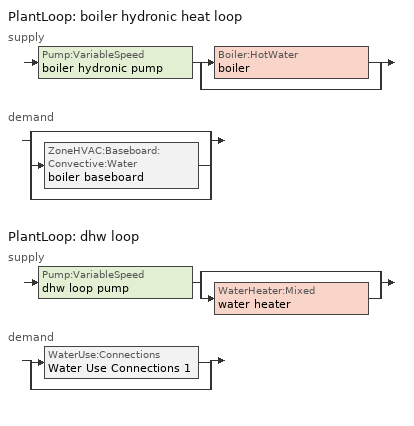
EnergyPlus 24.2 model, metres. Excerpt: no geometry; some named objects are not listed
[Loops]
PlantLoop 'boiler hydronic heat loop'
 supply: Pump:VariableSpeed 'boiler hydronic pump' > split
  | Boiler:HotWater 'boiler'
  | bypass
 demand: split
  | bypass
  | ZoneHVAC:Baseboard:Convective:Water 'boiler baseboard'
  | bypass
PlantLoop 'dhw loop'
 supply: Pump:VariableSpeed 'dhw loop pump' > split
  | bypass
  | WaterHeater:Mixed 'water heater'
 demand: split
  | WaterUse:Connections 'Water Use Connections 1'
  | bypass
[ZoneControl:Thermostat]
conditioned space Thermostat: Zone or ZoneList=conditioned space; Control Type Schedule=conditioned space Thermostat Schedule; Control 1=conditioned space temperature setpoint; Temperature Difference Between Cutout And Setpoint {deltaC}=0
[ThermostatSetpoint:DualSetpoint]
conditioned space temperature setpoint: Heating Setpoint Temperature Schedule=heating setpoint; Cooling Setpoint Temperature Schedule=cooling setpoint
[ZoneHVAC:Baseboard:Convective:Water]
boiler baseboard: Availability Schedule=Always On Discrete; Heating Design Capacity Method=HeatingDesignCapacity; Heating Design Capacity {W}=34504.4; Heating Design Capacity Per Floor Area {W/m2}=0; Fraction of Autosized Heating Design Capacity=0.8; U-Factor Times Area Value {W/K}=2484.32; Maximum Water Flow Rate {m3/s}=0.00148638; Convergence Tolerance=0.001
[Zone equipment]
conditioned space: boiler baseboard
[PlantLoop] Fluid Type=Water; Maximum Loop Temperature {C}=100; Minimum Loop Temperature {C}=0; Minimum Loop Flow Rate {m3/s}=0; Load Distribution Scheme=Optimal; Plant Loop Demand Calculation Scheme=SingleSetpoint; Common Pipe Simulation=None
Name | Plant Equipment Operation Scheme | Maximum Loop Flow Rate {m3/s} | Plant Loop Volume {m3}
boiler hydronic heat loop | boiler hydronic heat loop Operation Schemes | Autosize | Autocalculate
dhw loop | dhw loop Operation Schemes | 0.01 | 0.003
[Sizing:Plant] Loop Type=Heating; Sizing Option=NonCoincident; Zone Timesteps in Averaging Window=1; Coincident Sizing Factor Mode=None
Name | Design Loop Exit Temperature {C} | Loop Design Temperature Difference {deltaC}
boiler hydronic heat loop | 82.2222 | 11.1111
dhw loop | 56 | 5.55556
[Pump:VariableSpeed] Motor Efficiency=0.85; Fraction of Motor Inefficiencies to Fluid Stream=0; Coefficient 1 of the Part Load Performance Curve=0; Coefficient 2 of the Part Load Performance Curve=1; Coefficient 3 of the Part Load Performance Curve=0; Coefficient 4 of the Part Load Performance Curve=0; Design Minimum Flow Rate {m3/s}=0; Pump Control Type=Intermittent; Skin Loss Radiative Fraction=0.5; Design Power Sizing Method=PowerPerFlowPerPressure; Design Electric Power per Unit Flow Rate {W/(m3/s)}=348701.1; Design Shaft Power per Unit Flow Rate per Unit Head {W/((m3/s)-Pa)}=1.28205; Design Minimum Flow Rate Fraction=0
Name | Design Maximum Flow Rate {m3/s} | Design Pump Head {Pa} | Design Power Consumption {W}
boiler hydronic pump | 3.75e-05 | 20000 | 1
dhw loop pump | 0.01 | 1 | 0
[Boiler:HotWater]
boiler: Fuel Type=NaturalGas; Nominal Capacity {W}=34504.4; Nominal Thermal Efficiency=0.77; Efficiency Curve Temperature Evaluation Variable=LeavingBoiler; Normalized Boiler Efficiency Curve=NonCondensingBoilerEff; Design Water Flow Rate {m3/s}=Autosize; Minimum Part Load Ratio=0; Maximum Part Load Ratio=1; Optimum Part Load Ratio=1; Water Outlet Upper Temperature Limit {C}=99.9; Boiler Flow Mode=LeavingSetpointModulated; On Cycle Parasitic Electric Load {W}=0; Sizing Factor=1; Off Cycle Parasitic Fuel Load {W}=292.825
[SetpointManager:Scheduled] Control Variable=Temperature
Name | Schedule
boiler hydronic heat loop setpoint manager | boiler hydronic heat supply setpoint
Setpoint Manager Scheduled 1 | dhw temp
[PlantEquipmentOperationSchemes] Control Scheme Object Type 1=PlantEquipmentOperation:HeatingLoad; Control Scheme Schedule Name 1=Always On Discrete
Name | Control Scheme Name 1
boiler hydronic heat loop Operation Schemes | boiler hydronic heat loop Heating Operation Scheme
dhw loop Operation Schemes | dhw loop Heating Operation Scheme
[PlantEquipmentOperation:HeatingLoad] Load Range Lower Limit 1 {W}=0; Load Range Upper Limit 1 {W}=1000000000
Name | Range Equipment List Name 1
boiler hydronic heat loop Heating Operation Scheme | boiler hydronic heat loop Heating Equipment List
dhw loop Heating Operation Scheme | dhw loop Heating Equipment List
[PlantEquipmentList]
boiler hydronic heat loop Heating Equipment List: Boiler:HotWater, boiler
dhw loop Heating Equipment List: WaterHeater:Mixed, water heater
[WaterHeater:Mixed]
water heater: Tank Volume {m3}=0.233749; Setpoint Temperature Schedule=water heater setpoint; Deadband Temperature Difference {deltaC}=2; Maximum Temperature Limit {C}=99; Heater Control Type=Cycle; Heater Maximum Capacity {W}=10550.6; Heater Minimum Capacity {W}=0; Heater Ignition Minimum Flow Rate {m3/s}=0; Heater Ignition Delay {s}=0; Heater Fuel Type=NaturalGas; Heater Thermal Efficiency=0.76521; Off Cycle Parasitic Fuel Consumption Rate {W}=0; Off Cycle Parasitic Fuel Type=Electricity; Off Cycle Parasitic Heat Fraction to Tank=0; On Cycle Parasitic Fuel Consumption Rate {W}=0; On Cycle Parasitic Fuel Type=Electricity; On Cycle Parasitic Heat Fraction to Tank=0; Ambient Temperature Indicator=Zone; Ambient Temperature Zone=conditioned space; Off Cycle Loss Coefficient to Ambient Temperature {W/K}=5.2356; Off Cycle Loss Fraction to Zone=0.64; On Cycle Loss Coefficient to Ambient Temperature {W/K}=5.2356; On Cycle Loss Fraction to Zone=1; Use Side Effectiveness=1; Source Side Effectiveness=1; Use Side Design Flow Rate {m3/s}=Autosize; Source Side Design Flow Rate {m3/s}=Autosize; Indirect Water Heating Recovery Time {hr}=1.5; Source Side Flow Control Mode=IndirectHeatPrimarySetpoint
[WaterHeater:Sizing]
water heater: Design Mode=PeakDraw; Time Storage Can Meet Peak Draw {hr}=0.538503; Time for Tank Recovery {hr}=0; Nominal Tank Volume for Autosizing Plant Connections {m3}=1
[WaterUse:Connections]
Water Use Connections 1: Drain Water Heat Exchanger Type=None; Drain Water Heat Exchanger Destination=Plant; Water Use Equipment Name 1=dhw fixtures; Water Use Equipment Name 2=dhw distribution waste; Water Use Equipment Name 3=clothes washer; Water Use Equipment Name 4=dishwasher
[WaterUse:Equipment]
Name | Peak Flow Rate {m3/s} | Flow Rate Fraction Schedule | Target Temperature Schedule
dhw fixtures | 4.49216e-06 | dhw fixtures schedule | mixed water temperature schedule
dhw distribution waste | 1.36183e-06 | dhw fixtures schedule | mixed water temperature schedule
clothes washer | 9.69919e-07 | clothes washer schedule
dishwasher | 2.90872e-07 | dishwasher schedule
[EnergyManagementSystem:GlobalVariable]
infil_program_Qfan
infil_program_Qinf
natural_vent_program_Qnv
natural_vent_program_Qwhf
[EnergyManagementSystem:InternalVariable]
boiler_hydronic_pump_rated_mfr: Internal Data Index Key=boiler hydronic pump; Internal Data Type=Pump Maximum Mass Flow Rate
[EnergyManagementSystem:Sensor]
Name | Output:Variable or Output:Meter Index Key | Output:Variable or Output:Meter
airflow_gain | infil flow | Infiltration Sensible Heat Gain Energy
airflow_gain_1 | natural vent flow | Infiltration Sensible Heat Gain Energy
airflow_gain_2 | whole house fan flow | Infiltration Sensible Heat Gain Energy
airflow_loss | infil flow | Infiltration Sensible Heat Loss Energy
airflow_loss_1 | natural vent flow | Infiltration Sensible Heat Loss Energy
airflow_loss_2 | whole house fan flow | Infiltration Sensible Heat Loss Energy
boiler_baseboard_s | boiler baseboard | Baseboard Total Heating Energy
boiler_hydronic_pump_mfr_s | boiler hydronic pump | Pump Mass Flow Rate
boiler_hydronic_pump_s | boiler hydronic pump | Pump Electricity Energy
boiler_plr_s | boiler | Boiler Part Load Ratio
clg_load_cond |  | Cooling:EnergyTransfer:Zone:CONDITIONED SPACE
clg_sp_s; clg_sp_s_1 | cooling setpoint | Schedule Value
clothes_dryer_exhaust_0_sch_s | clothes dryer exhaust 0 schedule | Schedule Value
conditioned_space_clg_unmet_s | conditioned space | Zone Cooling Setpoint Not Met Time
conditioned_space_htg_unmet_s | conditioned space | Zone Heating Setpoint Not Met Time
cool_season | cooling season schedule | Schedule Value
dhw_loss | water heater | Water Heater Heat Loss Energy
dhw_rtf | water heater | Water Heater Runtime Fraction
fridge_tin_s; tin_s; tin_s_1 | conditioned space | Zone Mean Air Temperature
htg_load_cond |  | Heating:EnergyTransfer:Zone:CONDITIONED SPACE
htg_sp_s; htg_sp_s_1 | heating setpoint | Schedule Value
ig_ee_conv | clothes dryer | Electric Equipment Convective Heating Energy
ig_ee_conv_1 | clothes washer | Electric Equipment Convective Heating Energy
ig_ee_conv_2 | cooking range | Electric Equipment Convective Heating Energy
ig_ee_conv_3 | dishwasher | Electric Equipment Convective Heating Energy
ig_ee_conv_4 | fridge | Electric Equipment Convective Heating Energy
ig_ee_conv_5 | misc plug loads | Electric Equipment Convective Heating Energy
ig_ee_conv_6 | whole house fan | Electric Equipment Convective Heating Energy
ig_ee_rad | clothes dryer | Electric Equipment Radiant Heating Energy
ig_ee_rad_1 | clothes washer | Electric Equipment Radiant Heating Energy
ig_ee_rad_2 | cooking range | Electric Equipment Radiant Heating Energy
ig_ee_rad_3 | dishwasher | Electric Equipment Radiant Heating Energy
ig_ee_rad_4 | fridge | Electric Equipment Radiant Heating Energy
ig_ee_rad_5 | misc plug loads | Electric Equipment Radiant Heating Energy
ig_ee_rad_6 | whole house fan | Electric Equipment Radiant Heating Energy
ig_lgt_conv | interior lighting | Lights Convective Heating Energy
ig_lgt_rad | interior lighting | Lights Radiant Heating Energy
ig_lgt_vis | interior lighting | Lights Visible Radiation Heating Energy
ig_oe_conv | clothes dryer 1 | Other Equipment Convective Heating Energy
ig_oe_conv_1 | cooking range 1 | Other Equipment Convective Heating Energy
ig_oe_conv_2 | general water use latent | Other Equipment Convective Heating Energy
ig_oe_conv_3 | general water use sensible | Other Equipment Convective Heating Energy
ig_oe_conv_4 | water heater energy adjustment1 | Other Equipment Convective Heating Energy
ig_oe_rad | clothes dryer 1 | Other Equipment Radiant Heating Energy
ig_oe_rad_1 | cooking range 1 | Other Equipment Radiant Heating Energy
ig_oe_rad_2 | general water use latent | Other Equipment Radiant Heating Energy
ig_oe_rad_3 | general water use sensible | Other Equipment Radiant Heating Energy
ig_oe_rad_4 | water heater energy adjustment1 | Other Equipment Radiant Heating Energy
ig_ppl_conv | occupants | People Convective Heating Energy
ig_ppl_rad | occupants | People Radiant Heating Energy
im_conv | furniture mass conditioned space 1 | Surface Inside Face Convection Heat Gain Energy
im_conv_1 | partition wall mass | Surface Inside Face Convection Heat Gain Energy
im_ig | furniture mass conditioned space 1 | Surface Inside Face Internal Gains Radiation Heat Gain Energy
im_ig_1 | partition wall mass | Surface Inside Face Internal Gains Radiation Heat Gain Energy
im_lgt | furniture mass conditioned space 1 | Surface Inside Face Lights Radiation Heat Gain Energy
im_lgt_1 | partition wall mass | Surface Inside Face Lights Radiation Heat Gain Energy
im_sol | furniture mass conditioned space 1 | Surface Inside Face Solar Radiation Heat Gain Energy
im_sol_1 | partition wall mass | Surface Inside Face Solar Radiation Heat Gain Energy
im_surf | furniture mass conditioned space 1 | Surface Inside Face Net Surface Thermal Radiation Heat Gain Energy
im_surf_1 | partition wall mass | Surface Inside Face Net Surface Thermal Radiation Heat Gain Energy
mech_vent_bath_fan_0_sch_s | mech vent bath fan 0 schedule | Schedule Value
mech_vent_range_fan_0_sch_s | mech vent range fan 0 schedule | Schedule Value
mv_conv | mech vent bath fan 0 | Electric Equipment Convective Heating Energy
mv_conv_1 | mech vent house fan | Electric Equipment Convective Heating Energy
mv_conv_2 | mech vent house fan cfis | Electric Equipment Convective Heating Energy
mv_conv_3 | mech vent range fan 0 | Electric Equipment Convective Heating Energy
mv_conv_4 | mech vent house fan latent load | Other Equipment Convective Heating Energy
mv_conv_5 | mech vent house fan sensible load | Other Equipment Convective Heating Energy
mv_rad | mech vent bath fan 0 | Electric Equipment Radiant Heating Energy
mv_rad_1 | mech vent house fan | Electric Equipment Radiant Heating Energy
mv_rad_2 | mech vent house fan cfis | Electric Equipment Radiant Heating Energy
mv_rad_3 | mech vent range fan 0 | Electric Equipment Radiant Heating Energy
mv_rad_4 | mech vent house fan latent load | Other Equipment Radiant Heating Energy
mv_rad_5 | mech vent house fan sensible load | Other Equipment Radiant Heating Energy
natural_vent_s | natural vent schedule | Schedule Value
out_pb_s |  | Site Outdoor Air Barometric Pressure
out_wt_s |  | Site Outdoor Air Humidity Ratio
site_vw_s |  | Site Wind Speed
ss_back_out | Window1 | Surface Window Shortwave from Zone Back Out Window Heat Transfer Rate
ss_back_out_1 | Window10 | Surface Window Shortwave from Zone Back Out Window Heat Transfer Rate
ss_back_out_10 | Window21 | Surface Window Shortwave from Zone Back Out Window Heat Transfer Rate
ss_back_out_11 | Window23 | Surface Window Shortwave from Zone Back Out Window Heat Transfer Rate
ss_back_out_12 | Window3 | Surface Window Shortwave from Zone Back Out Window Heat Transfer Rate
ss_back_out_13 | Window4 | Surface Window Shortwave from Zone Back Out Window Heat Transfer Rate
ss_back_out_14 | Window5 | Surface Window Shortwave from Zone Back Out Window Heat Transfer Rate
ss_back_out_15 | Window6 | Surface Window Shortwave from Zone Back Out Window Heat Transfer Rate
ss_back_out_16 | Window7 | Surface Window Shortwave from Zone Back Out Window Heat Transfer Rate
ss_back_out_17 | Window9 | Surface Window Shortwave from Zone Back Out Window Heat Transfer Rate
ss_back_out_2 | Window11 | Surface Window Shortwave from Zone Back Out Window Heat Transfer Rate
ss_back_out_3 | Window12 | Surface Window Shortwave from Zone Back Out Window Heat Transfer Rate
ss_back_out_4 | Window13 | Surface Window Shortwave from Zone Back Out Window Heat Transfer Rate
ss_back_out_5 | Window14 | Surface Window Shortwave from Zone Back Out Window Heat Transfer Rate
ss_back_out_6 | Window15 | Surface Window Shortwave from Zone Back Out Window Heat Transfer Rate
ss_back_out_7 | Window17 | Surface Window Shortwave from Zone Back Out Window Heat Transfer Rate
ss_back_out_8 | Window19 | Surface Window Shortwave from Zone Back Out Window Heat Transfer Rate
ss_back_out_9 | Window2 | Surface Window Shortwave from Zone Back Out Window Heat Transfer Rate
ss_conv | Door1 | Surface Inside Face Convection Heat Gain Energy
ss_conv_1 | Door2 | Surface Inside Face Convection Heat Gain Energy
ss_conv_10 | Window14 | Surface Inside Face Convection Heat Gain Energy
ss_conv_11 | Window15 | Surface Inside Face Convection Heat Gain Energy
ss_conv_12 | Window17 | Surface Inside Face Convection Heat Gain Energy
ss_conv_13 | Window19 | Surface Inside Face Convection Heat Gain Energy
ss_conv_14 | Window2 | Surface Inside Face Convection Heat Gain Energy
ss_conv_15 | Window21 | Surface Inside Face Convection Heat Gain Energy
ss_conv_16 | Window23 | Surface Inside Face Convection Heat Gain Energy
ss_conv_17 | Window3 | Surface Inside Face Convection Heat Gain Energy
ss_conv_18 | Window4 | Surface Inside Face Convection Heat Gain Energy
ss_conv_19 | Window5 | Surface Inside Face Convection Heat Gain Energy
ss_conv_2 | Door3 | Surface Inside Face Convection Heat Gain Energy
ss_conv_20 | Window6 | Surface Inside Face Convection Heat Gain Energy
ss_conv_21 | Window7 | Surface Inside Face Convection Heat Gain Energy
ss_conv_22 | Window9 | Surface Inside Face Convection Heat Gain Energy
ss_conv_3 | Door4 | Surface Inside Face Convection Heat Gain Energy
ss_conv_4 | Door5 | Surface Inside Face Convection Heat Gain Energy
ss_conv_5 | Window1 | Surface Inside Face Convection Heat Gain Energy
ss_conv_6 | Window10 | Surface Inside Face Convection Heat Gain Energy
ss_conv_7 | Window11 | Surface Inside Face Convection Heat Gain Energy
ss_conv_8 | Window12 | Surface Inside Face Convection Heat Gain Energy
ss_conv_9 | Window13 | Surface Inside Face Convection Heat Gain Energy
ss_ig | Door1 | Surface Inside Face Internal Gains Radiation Heat Gain Energy
ss_ig_1 | Door2 | Surface Inside Face Internal Gains Radiation Heat Gain Energy
ss_ig_10 | Window14 | Surface Inside Face Internal Gains Radiation Heat Gain Energy
ss_ig_11 | Window15 | Surface Inside Face Internal Gains Radiation Heat Gain Energy
ss_ig_12 | Window17 | Surface Inside Face Internal Gains Radiation Heat Gain Energy
ss_ig_13 | Window19 | Surface Inside Face Internal Gains Radiation Heat Gain Energy
ss_ig_14 | Window2 | Surface Inside Face Internal Gains Radiation Heat Gain Energy
ss_ig_15 | Window21 | Surface Inside Face Internal Gains Radiation Heat Gain Energy
ss_ig_16 | Window23 | Surface Inside Face Internal Gains Radiation Heat Gain Energy
ss_ig_17 | Window3 | Surface Inside Face Internal Gains Radiation Heat Gain Energy
ss_ig_18 | Window4 | Surface Inside Face Internal Gains Radiation Heat Gain Energy
ss_ig_19 | Window5 | Surface Inside Face Internal Gains Radiation Heat Gain Energy
ss_ig_2 | Door3 | Surface Inside Face Internal Gains Radiation Heat Gain Energy
ss_ig_20 | Window6 | Surface Inside Face Internal Gains Radiation Heat Gain Energy
ss_ig_21 | Window7 | Surface Inside Face Internal Gains Radiation Heat Gain Energy
ss_ig_22 | Window9 | Surface Inside Face Internal Gains Radiation Heat Gain Energy
ss_ig_3 | Door4 | Surface Inside Face Internal Gains Radiation Heat Gain Energy
ss_ig_4 | Door5 | Surface Inside Face Internal Gains Radiation Heat Gain Energy
ss_ig_5 | Window1 | Surface Inside Face Internal Gains Radiation Heat Gain Energy
ss_ig_6 | Window10 | Surface Inside Face Internal Gains Radiation Heat Gain Energy
ss_ig_7 | Window11 | Surface Inside Face Internal Gains Radiation Heat Gain Energy
ss_ig_8 | Window12 | Surface Inside Face Internal Gains Radiation Heat Gain Energy
ss_ig_9 | Window13 | Surface Inside Face Internal Gains Radiation Heat Gain Energy
ss_lgt | Door1 | Surface Inside Face Lights Radiation Heat Gain Energy
ss_lgt_1 | Door2 | Surface Inside Face Lights Radiation Heat Gain Energy
ss_lgt_2 | Door3 | Surface Inside Face Lights Radiation Heat Gain Energy
ss_lgt_3 | Door4 | Surface Inside Face Lights Radiation Heat Gain Energy
ss_lgt_4 | Door5 | Surface Inside Face Lights Radiation Heat Gain Energy
ss_sol | Door1 | Surface Inside Face Solar Radiation Heat Gain Energy
ss_sol_1 | Door2 | Surface Inside Face Solar Radiation Heat Gain Energy
ss_sol_2 | Door3 | Surface Inside Face Solar Radiation Heat Gain Energy
ss_sol_3 | Door4 | Surface Inside Face Solar Radiation Heat Gain Energy
ss_sol_4 | Door5 | Surface Inside Face Solar Radiation Heat Gain Energy
ss_surf | Door1 | Surface Inside Face Net Surface Thermal Radiation Heat Gain Energy
ss_surf_1 | Door2 | Surface Inside Face Net Surface Thermal Radiation Heat Gain Energy
ss_surf_10 | Window14 | Surface Inside Face Net Surface Thermal Radiation Heat Gain Energy
ss_surf_11 | Window15 | Surface Inside Face Net Surface Thermal Radiation Heat Gain Energy
ss_surf_12 | Window17 | Surface Inside Face Net Surface Thermal Radiation Heat Gain Energy
ss_surf_13 | Window19 | Surface Inside Face Net Surface Thermal Radiation Heat Gain Energy
ss_surf_14 | Window2 | Surface Inside Face Net Surface Thermal Radiation Heat Gain Energy
ss_surf_15 | Window21 | Surface Inside Face Net Surface Thermal Radiation Heat Gain Energy
ss_surf_16 | Window23 | Surface Inside Face Net Surface Thermal Radiation Heat Gain Energy
ss_surf_17 | Window3 | Surface Inside Face Net Surface Thermal Radiation Heat Gain Energy
ss_surf_18 | Window4 | Surface Inside Face Net Surface Thermal Radiation Heat Gain Energy
ss_surf_19 | Window5 | Surface Inside Face Net Surface Thermal Radiation Heat Gain Energy
ss_surf_2 | Door3 | Surface Inside Face Net Surface Thermal Radiation Heat Gain Energy
ss_surf_20 | Window6 | Surface Inside Face Net Surface Thermal Radiation Heat Gain Energy
ss_surf_21 | Window7 | Surface Inside Face Net Surface Thermal Radiation Heat Gain Energy
ss_surf_22 | Window9 | Surface Inside Face Net Surface Thermal Radiation Heat Gain Energy
ss_surf_3 | Door4 | Surface Inside Face Net Surface Thermal Radiation Heat Gain Energy
ss_surf_4 | Door5 | Surface Inside Face Net Surface Thermal Radiation Heat Gain Energy
ss_surf_5 | Window1 | Surface Inside Face Net Surface Thermal Radiation Heat Gain Energy
ss_surf_6 | Window10 | Surface Inside Face Net Surface Thermal Radiation Heat Gain Energy
ss_surf_7 | Window11 | Surface Inside Face Net Surface Thermal Radiation Heat Gain Energy
ss_surf_8 | Window12 | Surface Inside Face Net Surface Thermal Radiation Heat Gain Energy
ss_surf_9 | Window13 | Surface Inside Face Net Surface Thermal Radiation Heat Gain Energy
ss_trans_in | Window1 | Surface Window Transmitted Solar Radiation Rate
ss_trans_in_1 | Window10 | Surface Window Transmitted Solar Radiation Rate
ss_trans_in_10 | Window21 | Surface Window Transmitted Solar Radiation Rate
ss_trans_in_11 | Window23 | Surface Window Transmitted Solar Radiation Rate
ss_trans_in_12 | Window3 | Surface Window Transmitted Solar Radiation Rate
ss_trans_in_13 | Window4 | Surface Window Transmitted Solar Radiation Rate
ss_trans_in_14 | Window5 | Surface Window Transmitted Solar Radiation Rate
ss_trans_in_15 | Window6 | Surface Window Transmitted Solar Radiation Rate
ss_trans_in_16 | Window7 | Surface Window Transmitted Solar Radiation Rate
ss_trans_in_17 | Window9 | Surface Window Transmitted Solar Radiation Rate
ss_trans_in_2 | Window11 | Surface Window Transmitted Solar Radiation Rate
ss_trans_in_3 | Window12 | Surface Window Transmitted Solar Radiation Rate
ss_trans_in_4 | Window13 | Surface Window Transmitted Solar Radiation Rate
ss_trans_in_5 | Window14 | Surface Window Transmitted Solar Radiation Rate
ss_trans_in_6 | Window15 | Surface Window Transmitted Solar Radiation Rate
ss_trans_in_7 | Window17 | Surface Window Transmitted Solar Radiation Rate
ss_trans_in_8 | Window19 | Surface Window Transmitted Solar Radiation Rate
ss_trans_in_9 | Window2 | Surface Window Transmitted Solar Radiation Rate
ss_trans_out | Window1 | Surface Inside Face Initial Transmitted Diffuse Transmitted Out Window Solar Radiation Rate
ss_trans_out_1 | Window10 | Surface Inside Face Initial Transmitted Diffuse Transmitted Out Window Solar Radiation Rate
ss_trans_out_10 | Window21 | Surface Inside Face Initial Transmitted Diffuse Transmitted Out Window Solar Radiation Rate
ss_trans_out_11 | Window23 | Surface Inside Face Initial Transmitted Diffuse Transmitted Out Window Solar Radiation Rate
ss_trans_out_12 | Window3 | Surface Inside Face Initial Transmitted Diffuse Transmitted Out Window Solar Radiation Rate
ss_trans_out_13 | Window4 | Surface Inside Face Initial Transmitted Diffuse Transmitted Out Window Solar Radiation Rate
ss_trans_out_14 | Window5 | Surface Inside Face Initial Transmitted Diffuse Transmitted Out Window Solar Radiation Rate
ss_trans_out_15 | Window6 | Surface Inside Face Initial Transmitted Diffuse Transmitted Out Window Solar Radiation Rate
ss_trans_out_16 | Window7 | Surface Inside Face Initial Transmitted Diffuse Transmitted Out Window Solar Radiation Rate
ss_trans_out_17 | Window9 | Surface Inside Face Initial Transmitted Diffuse Transmitted Out Window Solar Radiation Rate
ss_trans_out_2 | Window11 | Surface Inside Face Initial Transmitted Diffuse Transmitted Out Window Solar Radiation Rate
ss_trans_out_3 | Window12 | Surface Inside Face Initial Transmitted Diffuse Transmitted Out Window Solar Radiation Rate
ss_trans_out_4 | Window13 | Surface Inside Face Initial Transmitted Diffuse Transmitted Out Window Solar Radiation Rate
ss_trans_out_5 | Window14 | Surface Inside Face Initial Transmitted Diffuse Transmitted Out Window Solar Radiation Rate
ss_trans_out_6 | Window15 | Surface Inside Face Initial Transmitted Diffuse Transmitted Out Window Solar Radiation Rate
ss_trans_out_7 | Window17 | Surface Inside Face Initial Transmitted Diffuse Transmitted Out Window Solar Radiation Rate
ss_trans_out_8 | Window19 | Surface Inside Face Initial Transmitted Diffuse Transmitted Out Window Solar Radiation Rate
ss_trans_out_9 | Window2 | Surface Inside Face Initial Transmitted Diffuse Transmitted Out Window Solar Radiation Rate
s_conv | Floor1 | Surface Inside Face Convection Heat Gain Energy
s_conv_1 | Floor2 | Surface Inside Face Convection Heat Gain Energy
s_conv_10 | RimJoist3:135 | Surface Inside Face Convection Heat Gain Energy
s_conv_11 | RimJoist3:225 | Surface Inside Face Convection Heat Gain Energy
s_conv_12 | RimJoist3:315 | Surface Inside Face Convection Heat Gain Energy
s_conv_13 | RimJoist3:45 | Surface Inside Face Convection Heat Gain Energy
s_conv_14 | RimJoist4:135 | Surface Inside Face Convection Heat Gain Energy
s_conv_15 | RimJoist4:225 | Surface Inside Face Convection Heat Gain Energy
s_conv_16 | RimJoist4:315 | Surface Inside Face Convection Heat Gain Energy
s_conv_17 | RimJoist4:45 | Surface Inside Face Convection Heat Gain Energy
s_conv_18 | RimJoist5:135 | Surface Inside Face Convection Heat Gain Energy
s_conv_19 | RimJoist5:225 | Surface Inside Face Convection Heat Gain Energy
s_conv_2 | FoundationWall1 | Surface Inside Face Convection Heat Gain Energy
s_conv_20 | RimJoist5:315 | Surface Inside Face Convection Heat Gain Energy
s_conv_21 | RimJoist5:45 | Surface Inside Face Convection Heat Gain Energy
s_conv_22 | Roof2:135 | Surface Inside Face Convection Heat Gain Energy
s_conv_23 | Roof2:225 | Surface Inside Face Convection Heat Gain Energy
s_conv_24 | Roof2:315 | Surface Inside Face Convection Heat Gain Energy
s_conv_25 | Roof2:45 | Surface Inside Face Convection Heat Gain Energy
s_conv_26 | Slab1 | Surface Inside Face Convection Heat Gain Energy
s_conv_27 | Slab2 | Surface Inside Face Convection Heat Gain Energy
s_conv_28 | Slab3 | Surface Inside Face Convection Heat Gain Energy
s_conv_29 | Wall10:135 | Surface Inside Face Convection Heat Gain Energy
s_conv_3 | FoundationWall2 | Surface Inside Face Convection Heat Gain Energy
s_conv_30 | Wall10:225 | Surface Inside Face Convection Heat Gain Energy
s_conv_31 | Wall10:315 | Surface Inside Face Convection Heat Gain Energy
s_conv_32 | Wall10:45 | Surface Inside Face Convection Heat Gain Energy
s_conv_33 | Wall12 | Surface Inside Face Convection Heat Gain Energy
s_conv_34 | Wall1:135 | Surface Inside Face Convection Heat Gain Energy
s_conv_35 | Wall1:225 | Surface Inside Face Convection Heat Gain Energy
s_conv_36 | Wall1:315 | Surface Inside Face Convection Heat Gain Energy
s_conv_37 | Wall1:45 | Surface Inside Face Convection Heat Gain Energy
s_conv_38 | Wall2:135 | Surface Inside Face Convection Heat Gain Energy
s_conv_39 | Wall2:225 | Surface Inside Face Convection Heat Gain Energy
s_conv_4 | inferred conditioned ceiling | Surface Inside Face Convection Heat Gain Energy
s_conv_40 | Wall2:315 | Surface Inside Face Convection Heat Gain Energy
s_conv_41 | Wall2:45 | Surface Inside Face Convection Heat Gain Energy
s_conv_42 | Wall3:135 | Surface Inside Face Convection Heat Gain Energy
s_conv_43 | Wall3:225 | Surface Inside Face Convection Heat Gain Energy
s_conv_44 | Wall3:315 | Surface Inside Face Convection Heat Gain Energy
s_conv_45 | Wall3:45 | Surface Inside Face Convection Heat Gain Energy
s_conv_46 | Wall4:135 | Surface Inside Face Convection Heat Gain Energy
s_conv_47 | Wall4:225 | Surface Inside Face Convection Heat Gain Energy
s_conv_48 | Wall4:315 | Surface Inside Face Convection Heat Gain Energy
s_conv_49 | Wall4:45 | Surface Inside Face Convection Heat Gain Energy
s_conv_5 | inferred conditioned floor | Surface Inside Face Convection Heat Gain Energy
s_conv_50 | Wall6:135 | Surface Inside Face Convection Heat Gain Energy
s_conv_51 | Wall6:225 | Surface Inside Face Convection Heat Gain Energy
s_conv_52 | Wall6:315 | Surface Inside Face Convection Heat Gain Energy
s_conv_53 | Wall6:45 | Surface Inside Face Convection Heat Gain Energy
s_conv_54 | Wall8:135 | Surface Inside Face Convection Heat Gain Energy
s_conv_55 | Wall8:225 | Surface Inside Face Convection Heat Gain Energy
s_conv_56 | Wall8:315 | Surface Inside Face Convection Heat Gain Energy
s_conv_57 | Wall8:45 | Surface Inside Face Convection Heat Gain Energy
s_conv_58 | Wall9:135 | Surface Inside Face Convection Heat Gain Energy
s_conv_59 | Wall9:225 | Surface Inside Face Convection Heat Gain Energy
s_conv_6 | RimJoist1:135 | Surface Inside Face Convection Heat Gain Energy
s_conv_60 | Wall9:315 | Surface Inside Face Convection Heat Gain Energy
s_conv_61 | Wall9:45 | Surface Inside Face Convection Heat Gain Energy
s_conv_7 | RimJoist1:225 | Surface Inside Face Convection Heat Gain Energy
s_conv_8 | RimJoist1:315 | Surface Inside Face Convection Heat Gain Energy
s_conv_9 | RimJoist1:45 | Surface Inside Face Convection Heat Gain Energy
s_ig | Floor1 | Surface Inside Face Internal Gains Radiation Heat Gain Energy
s_ig_1 | Floor2 | Surface Inside Face Internal Gains Radiation Heat Gain Energy
s_ig_10 | RimJoist3:135 | Surface Inside Face Internal Gains Radiation Heat Gain Energy
s_ig_11 | RimJoist3:225 | Surface Inside Face Internal Gains Radiation Heat Gain Energy
s_ig_12 | RimJoist3:315 | Surface Inside Face Internal Gains Radiation Heat Gain Energy
s_ig_13 | RimJoist3:45 | Surface Inside Face Internal Gains Radiation Heat Gain Energy
s_ig_14 | RimJoist4:135 | Surface Inside Face Internal Gains Radiation Heat Gain Energy
s_ig_15 | RimJoist4:225 | Surface Inside Face Internal Gains Radiation Heat Gain Energy
s_ig_16 | RimJoist4:315 | Surface Inside Face Internal Gains Radiation Heat Gain Energy
s_ig_17 | RimJoist4:45 | Surface Inside Face Internal Gains Radiation Heat Gain Energy
s_ig_18 | RimJoist5:135 | Surface Inside Face Internal Gains Radiation Heat Gain Energy
s_ig_19 | RimJoist5:225 | Surface Inside Face Internal Gains Radiation Heat Gain Energy
s_ig_2 | FoundationWall1 | Surface Inside Face Internal Gains Radiation Heat Gain Energy
s_ig_20 | RimJoist5:315 | Surface Inside Face Internal Gains Radiation Heat Gain Energy
s_ig_21 | RimJoist5:45 | Surface Inside Face Internal Gains Radiation Heat Gain Energy
s_ig_22 | Roof2:135 | Surface Inside Face Internal Gains Radiation Heat Gain Energy
s_ig_23 | Roof2:225 | Surface Inside Face Internal Gains Radiation Heat Gain Energy
s_ig_24 | Roof2:315 | Surface Inside Face Internal Gains Radiation Heat Gain Energy
s_ig_25 | Roof2:45 | Surface Inside Face Internal Gains Radiation Heat Gain Energy
s_ig_26 | Slab1 | Surface Inside Face Internal Gains Radiation Heat Gain Energy
s_ig_27 | Slab2 | Surface Inside Face Internal Gains Radiation Heat Gain Energy
s_ig_28 | Slab3 | Surface Inside Face Internal Gains Radiation Heat Gain Energy
s_ig_29 | Wall10:135 | Surface Inside Face Internal Gains Radiation Heat Gain Energy
s_ig_3 | FoundationWall2 | Surface Inside Face Internal Gains Radiation Heat Gain Energy
s_ig_30 | Wall10:225 | Surface Inside Face Internal Gains Radiation Heat Gain Energy
s_ig_31 | Wall10:315 | Surface Inside Face Internal Gains Radiation Heat Gain Energy
s_ig_32 | Wall10:45 | Surface Inside Face Internal Gains Radiation Heat Gain Energy
s_ig_33 | Wall12 | Surface Inside Face Internal Gains Radiation Heat Gain Energy
s_ig_34 | Wall1:135 | Surface Inside Face Internal Gains Radiation Heat Gain Energy
s_ig_35 | Wall1:225 | Surface Inside Face Internal Gains Radiation Heat Gain Energy
s_ig_36 | Wall1:315 | Surface Inside Face Internal Gains Radiation Heat Gain Energy
s_ig_37 | Wall1:45 | Surface Inside Face Internal Gains Radiation Heat Gain Energy
s_ig_38 | Wall2:135 | Surface Inside Face Internal Gains Radiation Heat Gain Energy
s_ig_39 | Wall2:225 | Surface Inside Face Internal Gains Radiation Heat Gain Energy
s_ig_4 | inferred conditioned ceiling | Surface Inside Face Internal Gains Radiation Heat Gain Energy
s_ig_40 | Wall2:315 | Surface Inside Face Internal Gains Radiation Heat Gain Energy
s_ig_41 | Wall2:45 | Surface Inside Face Internal Gains Radiation Heat Gain Energy
s_ig_42 | Wall3:135 | Surface Inside Face Internal Gains Radiation Heat Gain Energy
s_ig_43 | Wall3:225 | Surface Inside Face Internal Gains Radiation Heat Gain Energy
s_ig_44 | Wall3:315 | Surface Inside Face Internal Gains Radiation Heat Gain Energy
s_ig_45 | Wall3:45 | Surface Inside Face Internal Gains Radiation Heat Gain Energy
s_ig_46 | Wall4:135 | Surface Inside Face Internal Gains Radiation Heat Gain Energy
s_ig_47 | Wall4:225 | Surface Inside Face Internal Gains Radiation Heat Gain Energy
s_ig_48 | Wall4:315 | Surface Inside Face Internal Gains Radiation Heat Gain Energy
s_ig_49 | Wall4:45 | Surface Inside Face Internal Gains Radiation Heat Gain Energy
s_ig_5 | inferred conditioned floor | Surface Inside Face Internal Gains Radiation Heat Gain Energy
s_ig_50 | Wall6:135 | Surface Inside Face Internal Gains Radiation Heat Gain Energy
s_ig_51 | Wall6:225 | Surface Inside Face Internal Gains Radiation Heat Gain Energy
s_ig_52 | Wall6:315 | Surface Inside Face Internal Gains Radiation Heat Gain Energy
s_ig_53 | Wall6:45 | Surface Inside Face Internal Gains Radiation Heat Gain Energy
s_ig_54 | Wall8:135 | Surface Inside Face Internal Gains Radiation Heat Gain Energy
s_ig_55 | Wall8:225 | Surface Inside Face Internal Gains Radiation Heat Gain Energy
s_ig_56 | Wall8:315 | Surface Inside Face Internal Gains Radiation Heat Gain Energy
s_ig_57 | Wall8:45 | Surface Inside Face Internal Gains Radiation Heat Gain Energy
s_ig_58 | Wall9:135 | Surface Inside Face Internal Gains Radiation Heat Gain Energy
s_ig_59 | Wall9:225 | Surface Inside Face Internal Gains Radiation Heat Gain Energy
s_ig_6 | RimJoist1:135 | Surface Inside Face Internal Gains Radiation Heat Gain Energy
s_ig_60 | Wall9:315 | Surface Inside Face Internal Gains Radiation Heat Gain Energy
s_ig_61 | Wall9:45 | Surface Inside Face Internal Gains Radiation Heat Gain Energy
s_ig_7 | RimJoist1:225 | Surface Inside Face Internal Gains Radiation Heat Gain Energy
s_ig_8 | RimJoist1:315 | Surface Inside Face Internal Gains Radiation Heat Gain Energy
s_ig_9 | RimJoist1:45 | Surface Inside Face Internal Gains Radiation Heat Gain Energy
s_lgt | Floor1 | Surface Inside Face Lights Radiation Heat Gain Energy
s_lgt_1 | Floor2 | Surface Inside Face Lights Radiation Heat Gain Energy
s_lgt_10 | RimJoist3:135 | Surface Inside Face Lights Radiation Heat Gain Energy
s_lgt_11 | RimJoist3:225 | Surface Inside Face Lights Radiation Heat Gain Energy
s_lgt_12 | RimJoist3:315 | Surface Inside Face Lights Radiation Heat Gain Energy
s_lgt_13 | RimJoist3:45 | Surface Inside Face Lights Radiation Heat Gain Energy
s_lgt_14 | RimJoist4:135 | Surface Inside Face Lights Radiation Heat Gain Energy
s_lgt_15 | RimJoist4:225 | Surface Inside Face Lights Radiation Heat Gain Energy
s_lgt_16 | RimJoist4:315 | Surface Inside Face Lights Radiation Heat Gain Energy
s_lgt_17 | RimJoist4:45 | Surface Inside Face Lights Radiation Heat Gain Energy
s_lgt_18 | RimJoist5:135 | Surface Inside Face Lights Radiation Heat Gain Energy
s_lgt_19 | RimJoist5:225 | Surface Inside Face Lights Radiation Heat Gain Energy
s_lgt_2 | FoundationWall1 | Surface Inside Face Lights Radiation Heat Gain Energy
s_lgt_20 | RimJoist5:315 | Surface Inside Face Lights Radiation Heat Gain Energy
s_lgt_21 | RimJoist5:45 | Surface Inside Face Lights Radiation Heat Gain Energy
s_lgt_22 | Roof2:135 | Surface Inside Face Lights Radiation Heat Gain Energy
s_lgt_23 | Roof2:225 | Surface Inside Face Lights Radiation Heat Gain Energy
s_lgt_24 | Roof2:315 | Surface Inside Face Lights Radiation Heat Gain Energy
s_lgt_25 | Roof2:45 | Surface Inside Face Lights Radiation Heat Gain Energy
s_lgt_26 | Slab1 | Surface Inside Face Lights Radiation Heat Gain Energy
s_lgt_27 | Slab2 | Surface Inside Face Lights Radiation Heat Gain Energy
s_lgt_28 | Slab3 | Surface Inside Face Lights Radiation Heat Gain Energy
s_lgt_29 | Wall10:135 | Surface Inside Face Lights Radiation Heat Gain Energy
s_lgt_3 | FoundationWall2 | Surface Inside Face Lights Radiation Heat Gain Energy
s_lgt_30 | Wall10:225 | Surface Inside Face Lights Radiation Heat Gain Energy
s_lgt_31 | Wall10:315 | Surface Inside Face Lights Radiation Heat Gain Energy
s_lgt_32 | Wall10:45 | Surface Inside Face Lights Radiation Heat Gain Energy
s_lgt_33 | Wall12 | Surface Inside Face Lights Radiation Heat Gain Energy
s_lgt_34 | Wall1:135 | Surface Inside Face Lights Radiation Heat Gain Energy
s_lgt_35 | Wall1:225 | Surface Inside Face Lights Radiation Heat Gain Energy
s_lgt_36 | Wall1:315 | Surface Inside Face Lights Radiation Heat Gain Energy
s_lgt_37 | Wall1:45 | Surface Inside Face Lights Radiation Heat Gain Energy
s_lgt_38 | Wall2:135 | Surface Inside Face Lights Radiation Heat Gain Energy
s_lgt_39 | Wall2:225 | Surface Inside Face Lights Radiation Heat Gain Energy
s_lgt_4 | inferred conditioned ceiling | Surface Inside Face Lights Radiation Heat Gain Energy
s_lgt_40 | Wall2:315 | Surface Inside Face Lights Radiation Heat Gain Energy
s_lgt_41 | Wall2:45 | Surface Inside Face Lights Radiation Heat Gain Energy
s_lgt_42 | Wall3:135 | Surface Inside Face Lights Radiation Heat Gain Energy
s_lgt_43 | Wall3:225 | Surface Inside Face Lights Radiation Heat Gain Energy
s_lgt_44 | Wall3:315 | Surface Inside Face Lights Radiation Heat Gain Energy
s_lgt_45 | Wall3:45 | Surface Inside Face Lights Radiation Heat Gain Energy
s_lgt_46 | Wall4:135 | Surface Inside Face Lights Radiation Heat Gain Energy
s_lgt_47 | Wall4:225 | Surface Inside Face Lights Radiation Heat Gain Energy
s_lgt_48 | Wall4:315 | Surface Inside Face Lights Radiation Heat Gain Energy
s_lgt_49 | Wall4:45 | Surface Inside Face Lights Radiation Heat Gain Energy
s_lgt_5 | inferred conditioned floor | Surface Inside Face Lights Radiation Heat Gain Energy
s_lgt_50 | Wall6:135 | Surface Inside Face Lights Radiation Heat Gain Energy
s_lgt_51 | Wall6:225 | Surface Inside Face Lights Radiation Heat Gain Energy
s_lgt_52 | Wall6:315 | Surface Inside Face Lights Radiation Heat Gain Energy
s_lgt_53 | Wall6:45 | Surface Inside Face Lights Radiation Heat Gain Energy
s_lgt_54 | Wall8:135 | Surface Inside Face Lights Radiation Heat Gain Energy
s_lgt_55 | Wall8:225 | Surface Inside Face Lights Radiation Heat Gain Energy
s_lgt_56 | Wall8:315 | Surface Inside Face Lights Radiation Heat Gain Energy
s_lgt_57 | Wall8:45 | Surface Inside Face Lights Radiation Heat Gain Energy
s_lgt_58 | Wall9:135 | Surface Inside Face Lights Radiation Heat Gain Energy
s_lgt_59 | Wall9:225 | Surface Inside Face Lights Radiation Heat Gain Energy
s_lgt_6 | RimJoist1:135 | Surface Inside Face Lights Radiation Heat Gain Energy
s_lgt_60 | Wall9:315 | Surface Inside Face Lights Radiation Heat Gain Energy
s_lgt_61 | Wall9:45 | Surface Inside Face Lights Radiation Heat Gain Energy
s_lgt_7 | RimJoist1:225 | Surface Inside Face Lights Radiation Heat Gain Energy
s_lgt_8 | RimJoist1:315 | Surface Inside Face Lights Radiation Heat Gain Energy
s_lgt_9 | RimJoist1:45 | Surface Inside Face Lights Radiation Heat Gain Energy
s_sol | Floor1 | Surface Inside Face Solar Radiation Heat Gain Energy
s_sol_1 | Floor2 | Surface Inside Face Solar Radiation Heat Gain Energy
s_sol_10 | RimJoist3:135 | Surface Inside Face Solar Radiation Heat Gain Energy
s_sol_11 | RimJoist3:225 | Surface Inside Face Solar Radiation Heat Gain Energy
s_sol_12 | RimJoist3:315 | Surface Inside Face Solar Radiation Heat Gain Energy
s_sol_13 | RimJoist3:45 | Surface Inside Face Solar Radiation Heat Gain Energy
s_sol_14 | RimJoist4:135 | Surface Inside Face Solar Radiation Heat Gain Energy
s_sol_15 | RimJoist4:225 | Surface Inside Face Solar Radiation Heat Gain Energy
s_sol_16 | RimJoist4:315 | Surface Inside Face Solar Radiation Heat Gain Energy
s_sol_17 | RimJoist4:45 | Surface Inside Face Solar Radiation Heat Gain Energy
s_sol_18 | RimJoist5:135 | Surface Inside Face Solar Radiation Heat Gain Energy
s_sol_19 | RimJoist5:225 | Surface Inside Face Solar Radiation Heat Gain Energy
s_sol_2 | FoundationWall1 | Surface Inside Face Solar Radiation Heat Gain Energy
s_sol_20 | RimJoist5:315 | Surface Inside Face Solar Radiation Heat Gain Energy
s_sol_21 | RimJoist5:45 | Surface Inside Face Solar Radiation Heat Gain Energy
s_sol_22 | Roof2:135 | Surface Inside Face Solar Radiation Heat Gain Energy
s_sol_23 | Roof2:225 | Surface Inside Face Solar Radiation Heat Gain Energy
s_sol_24 | Roof2:315 | Surface Inside Face Solar Radiation Heat Gain Energy
s_sol_25 | Roof2:45 | Surface Inside Face Solar Radiation Heat Gain Energy
s_sol_26 | Slab1 | Surface Inside Face Solar Radiation Heat Gain Energy
s_sol_27 | Slab2 | Surface Inside Face Solar Radiation Heat Gain Energy
s_sol_28 | Slab3 | Surface Inside Face Solar Radiation Heat Gain Energy
s_sol_29 | Wall10:135 | Surface Inside Face Solar Radiation Heat Gain Energy
s_sol_3 | FoundationWall2 | Surface Inside Face Solar Radiation Heat Gain Energy
s_sol_30 | Wall10:225 | Surface Inside Face Solar Radiation Heat Gain Energy
s_sol_31 | Wall10:315 | Surface Inside Face Solar Radiation Heat Gain Energy
s_sol_32 | Wall10:45 | Surface Inside Face Solar Radiation Heat Gain Energy
s_sol_33 | Wall12 | Surface Inside Face Solar Radiation Heat Gain Energy
s_sol_34 | Wall1:135 | Surface Inside Face Solar Radiation Heat Gain Energy
s_sol_35 | Wall1:225 | Surface Inside Face Solar Radiation Heat Gain Energy
s_sol_36 | Wall1:315 | Surface Inside Face Solar Radiation Heat Gain Energy
s_sol_37 | Wall1:45 | Surface Inside Face Solar Radiation Heat Gain Energy
s_sol_38 | Wall2:135 | Surface Inside Face Solar Radiation Heat Gain Energy
s_sol_39 | Wall2:225 | Surface Inside Face Solar Radiation Heat Gain Energy
s_sol_4 | inferred conditioned ceiling | Surface Inside Face Solar Radiation Heat Gain Energy
s_sol_40 | Wall2:315 | Surface Inside Face Solar Radiation Heat Gain Energy
s_sol_41 | Wall2:45 | Surface Inside Face Solar Radiation Heat Gain Energy
s_sol_42 | Wall3:135 | Surface Inside Face Solar Radiation Heat Gain Energy
s_sol_43 | Wall3:225 | Surface Inside Face Solar Radiation Heat Gain Energy
s_sol_44 | Wall3:315 | Surface Inside Face Solar Radiation Heat Gain Energy
s_sol_45 | Wall3:45 | Surface Inside Face Solar Radiation Heat Gain Energy
s_sol_46 | Wall4:135 | Surface Inside Face Solar Radiation Heat Gain Energy
s_sol_47 | Wall4:225 | Surface Inside Face Solar Radiation Heat Gain Energy
s_sol_48 | Wall4:315 | Surface Inside Face Solar Radiation Heat Gain Energy
s_sol_49 | Wall4:45 | Surface Inside Face Solar Radiation Heat Gain Energy
s_sol_5 | inferred conditioned floor | Surface Inside Face Solar Radiation Heat Gain Energy
s_sol_50 | Wall6:135 | Surface Inside Face Solar Radiation Heat Gain Energy
s_sol_51 | Wall6:225 | Surface Inside Face Solar Radiation Heat Gain Energy
s_sol_52 | Wall6:315 | Surface Inside Face Solar Radiation Heat Gain Energy
s_sol_53 | Wall6:45 | Surface Inside Face Solar Radiation Heat Gain Energy
s_sol_54 | Wall8:135 | Surface Inside Face Solar Radiation Heat Gain Energy
s_sol_55 | Wall8:225 | Surface Inside Face Solar Radiation Heat Gain Energy
s_sol_56 | Wall8:315 | Surface Inside Face Solar Radiation Heat Gain Energy
s_sol_57 | Wall8:45 | Surface Inside Face Solar Radiation Heat Gain Energy
s_sol_58 | Wall9:135 | Surface Inside Face Solar Radiation Heat Gain Energy
s_sol_59 | Wall9:225 | Surface Inside Face Solar Radiation Heat Gain Energy
s_sol_6 | RimJoist1:135 | Surface Inside Face Solar Radiation Heat Gain Energy
s_sol_60 | Wall9:315 | Surface Inside Face Solar Radiation Heat Gain Energy
s_sol_61 | Wall9:45 | Surface Inside Face Solar Radiation Heat Gain Energy
s_sol_7 | RimJoist1:225 | Surface Inside Face Solar Radiation Heat Gain Energy
s_sol_8 | RimJoist1:315 | Surface Inside Face Solar Radiation Heat Gain Energy
s_sol_9 | RimJoist1:45 | Surface Inside Face Solar Radiation Heat Gain Energy
s_surf | Floor1 | Surface Inside Face Net Surface Thermal Radiation Heat Gain Energy
s_surf_1 | Floor2 | Surface Inside Face Net Surface Thermal Radiation Heat Gain Energy
s_surf_10 | RimJoist3:135 | Surface Inside Face Net Surface Thermal Radiation Heat Gain Energy
s_surf_11 | RimJoist3:225 | Surface Inside Face Net Surface Thermal Radiation Heat Gain Energy
s_surf_12 | RimJoist3:315 | Surface Inside Face Net Surface Thermal Radiation Heat Gain Energy
s_surf_13 | RimJoist3:45 | Surface Inside Face Net Surface Thermal Radiation Heat Gain Energy
s_surf_14 | RimJoist4:135 | Surface Inside Face Net Surface Thermal Radiation Heat Gain Energy
s_surf_15 | RimJoist4:225 | Surface Inside Face Net Surface Thermal Radiation Heat Gain Energy
s_surf_16 | RimJoist4:315 | Surface Inside Face Net Surface Thermal Radiation Heat Gain Energy
s_surf_17 | RimJoist4:45 | Surface Inside Face Net Surface Thermal Radiation Heat Gain Energy
s_surf_18 | RimJoist5:135 | Surface Inside Face Net Surface Thermal Radiation Heat Gain Energy
s_surf_19 | RimJoist5:225 | Surface Inside Face Net Surface Thermal Radiation Heat Gain Energy
s_surf_2 | FoundationWall1 | Surface Inside Face Net Surface Thermal Radiation Heat Gain Energy
s_surf_20 | RimJoist5:315 | Surface Inside Face Net Surface Thermal Radiation Heat Gain Energy
s_surf_21 | RimJoist5:45 | Surface Inside Face Net Surface Thermal Radiation Heat Gain Energy
s_surf_22 | Roof2:135 | Surface Inside Face Net Surface Thermal Radiation Heat Gain Energy
s_surf_23 | Roof2:225 | Surface Inside Face Net Surface Thermal Radiation Heat Gain Energy
s_surf_24 | Roof2:315 | Surface Inside Face Net Surface Thermal Radiation Heat Gain Energy
s_surf_25 | Roof2:45 | Surface Inside Face Net Surface Thermal Radiation Heat Gain Energy
s_surf_26 | Slab1 | Surface Inside Face Net Surface Thermal Radiation Heat Gain Energy
s_surf_27 | Slab2 | Surface Inside Face Net Surface Thermal Radiation Heat Gain Energy
s_surf_28 | Slab3 | Surface Inside Face Net Surface Thermal Radiation Heat Gain Energy
s_surf_29 | Wall10:135 | Surface Inside Face Net Surface Thermal Radiation Heat Gain Energy
s_surf_3 | FoundationWall2 | Surface Inside Face Net Surface Thermal Radiation Heat Gain Energy
s_surf_30 | Wall10:225 | Surface Inside Face Net Surface Thermal Radiation Heat Gain Energy
s_surf_31 | Wall10:315 | Surface Inside Face Net Surface Thermal Radiation Heat Gain Energy
s_surf_32 | Wall10:45 | Surface Inside Face Net Surface Thermal Radiation Heat Gain Energy
s_surf_33 | Wall12 | Surface Inside Face Net Surface Thermal Radiation Heat Gain Energy
s_surf_34 | Wall1:135 | Surface Inside Face Net Surface Thermal Radiation Heat Gain Energy
s_surf_35 | Wall1:225 | Surface Inside Face Net Surface Thermal Radiation Heat Gain Energy
s_surf_36 | Wall1:315 | Surface Inside Face Net Surface Thermal Radiation Heat Gain Energy
s_surf_37 | Wall1:45 | Surface Inside Face Net Surface Thermal Radiation Heat Gain Energy
s_surf_38 | Wall2:135 | Surface Inside Face Net Surface Thermal Radiation Heat Gain Energy
s_surf_39 | Wall2:225 | Surface Inside Face Net Surface Thermal Radiation Heat Gain Energy
s_surf_4 | inferred conditioned ceiling | Surface Inside Face Net Surface Thermal Radiation Heat Gain Energy
s_surf_40 | Wall2:315 | Surface Inside Face Net Surface Thermal Radiation Heat Gain Energy
s_surf_41 | Wall2:45 | Surface Inside Face Net Surface Thermal Radiation Heat Gain Energy
s_surf_42 | Wall3:135 | Surface Inside Face Net Surface Thermal Radiation Heat Gain Energy
s_surf_43 | Wall3:225 | Surface Inside Face Net Surface Thermal Radiation Heat Gain Energy
s_surf_44 | Wall3:315 | Surface Inside Face Net Surface Thermal Radiation Heat Gain Energy
s_surf_45 | Wall3:45 | Surface Inside Face Net Surface Thermal Radiation Heat Gain Energy
s_surf_46 | Wall4:135 | Surface Inside Face Net Surface Thermal Radiation Heat Gain Energy
s_surf_47 | Wall4:225 | Surface Inside Face Net Surface Thermal Radiation Heat Gain Energy
s_surf_48 | Wall4:315 | Surface Inside Face Net Surface Thermal Radiation Heat Gain Energy
s_surf_49 | Wall4:45 | Surface Inside Face Net Surface Thermal Radiation Heat Gain Energy
s_surf_5 | inferred conditioned floor | Surface Inside Face Net Surface Thermal Radiation Heat Gain Energy
s_surf_50 | Wall6:135 | Surface Inside Face Net Surface Thermal Radiation Heat Gain Energy
s_surf_51 | Wall6:225 | Surface Inside Face Net Surface Thermal Radiation Heat Gain Energy
s_surf_52 | Wall6:315 | Surface Inside Face Net Surface Thermal Radiation Heat Gain Energy
s_surf_53 | Wall6:45 | Surface Inside Face Net Surface Thermal Radiation Heat Gain Energy
s_surf_54 | Wall8:135 | Surface Inside Face Net Surface Thermal Radiation Heat Gain Energy
s_surf_55 | Wall8:225 | Surface Inside Face Net Surface Thermal Radiation Heat Gain Energy
s_surf_56 | Wall8:315 | Surface Inside Face Net Surface Thermal Radiation Heat Gain Energy
s_surf_57 | Wall8:45 | Surface Inside Face Net Surface Thermal Radiation Heat Gain Energy
s_surf_58 | Wall9:135 | Surface Inside Face Net Surface Thermal Radiation Heat Gain Energy
s_surf_59 | Wall9:225 | Surface Inside Face Net Surface Thermal Radiation Heat Gain Energy
s_surf_6 | RimJoist1:135 | Surface Inside Face Net Surface Thermal Radiation Heat Gain Energy
s_surf_60 | Wall9:315 | Surface Inside Face Net Surface Thermal Radiation Heat Gain Energy
s_surf_61 | Wall9:45 | Surface Inside Face Net Surface Thermal Radiation Heat Gain Energy
s_surf_7 | RimJoist1:225 | Surface Inside Face Net Surface Thermal Radiation Heat Gain Energy
s_surf_8 | RimJoist1:315 | Surface Inside Face Net Surface Thermal Radiation Heat Gain Energy
s_surf_9 | RimJoist1:45 | Surface Inside Face Net Surface Thermal Radiation Heat Gain Energy
tout_s | conditioned space | Zone Outdoor Air Drybulb Temperature
water_heater_energy | water heater | Water Heater NaturalGas Rate
water_heater_off_cycle_parasitic | water heater | Water Heater Off Cycle Parasitic Electricity Rate
water_heater_on_cycle_parasitic | water heater | Water Heater On Cycle Parasitic Electricity Rate
win_s | conditioned space | Zone Air Humidity Ratio
[EnergyManagementSystem:Actuator]
Name | Actuated Component Unique | Actuated Component Type | Actuated Component Control Type
boiler_hydronic_pump_pressure_rise_act | boiler hydronic pump | Pump | Pump Pressure Rise
fridge_schedule_act | fridge schedule | Schedule:Constant | Schedule Value
infil_flow_act | infil flow | Zone Infiltration | Air Exchange Flow Rate
mech_vent_house_fan_cfis_act | mech vent house fan cfis | ElectricEquipment | Electricity Rate
mech_vent_house_fan_latent_load_act | mech vent house fan latent load | OtherEquipment | Power Level
mech_vent_house_fan_sensible_load_act | mech vent house fan sensible load | OtherEquipment | Power Level
natural_vent_flow_act | natural vent flow | Zone Infiltration | Air Exchange Flow Rate
water_heater_ec_adj_act | water heater energy adjustment1 | OtherEquipment | Power Level
whole_house_fan_act | whole house fan | ElectricEquipment | Electricity Rate
whole_house_fan_flow_act | whole house fan flow | Zone Infiltration | Air Exchange Flow Rate
whole_house_fan_mix_act | whole house fan mix | ZoneMixing | Air Exchange Flow Rate
[EnergyManagementSystem:Program]
boiler_hydronic_pump_disaggregate_program: Set boiler_hydronic_pump_primary_htg = boiler_hydronic_pump_s
boiler_hydronic_pump_power_program: Set heating_plr = boiler_plr_s; Set pump_total_eff = boiler_hydronic_pump_rated_mfr / 1000 * 20000.0 / 1.0; Set pump_vfr = boiler_hydronic_pump_mfr_s / 1000; If pump_vfr > 0; Set boiler_hydronic_pump_pressure_rise_act = 1.0 * heating_plr * pump_total_eff / pump_vfr; Else; Set boiler_hydronic_pump_pressure_rise_act = 0; EndIf
fridge_schedule_program: Set Tin = fridge_tin_s*(9.0/5.0)+32.0; Set fridge_schedule_act = 0; If (Hour == 0); Set fridge_schedule_act = (-0.487+0.019*Tin); ElseIf (Hour == 1); Set fridge_schedule_act = (-0.34+0.016*Tin); ElseIf (Hour == 2); Set fridge_schedule_act = (-0.37+0.017*Tin); ElseIf (Hour == 3); Set fridge_schedule_act = (-0.361+0.016*Tin); ElseIf (Hour == 4); Set fridge_schedule_act = (-0.515+0.018*Tin); ElseIf (Hour == 5); Set fridge_schedule_act = (-0.684+0.021*Tin); ElseIf (Hour == 6); Set fridge_schedule_act = (-0.471+0.019*Tin); ElseIf (Hour == 7); Set fridge_schedule_act = (-0.159+0.015*Tin); ElseIf (Hour == 8); Set fridge_schedule_act = (-0.079+0.015*Tin); ElseIf (Hour == 9); Set fridge_schedule_act = (-0.417+0.019*Tin); ElseIf (Hour == 10); Set fridge_schedule_act = (-0.411+0.018*Tin); ElseIf (Hour == 11); Set fridge_schedule_act = (-0.386+0.018*Tin); ElseIf (Hour == 12); Set fridge_schedule_act = (-0.24+0.016*Tin); ElseIf (Hour == 13); Set fridge_schedule_act = (-0.314+0.017*Tin); ElseIf (Hour == 14); Set fridge_schedule_act = (-0.16+0.015*Tin); ElseIf (Hour == 15); Set fridge_schedule_act = (-0.121+0.015*Tin); ElseIf (Hour == 16); Set fridge_schedule_act = (-0.469+0.02*Tin); ElseIf (Hour == 17); Set fridge_schedule_act = (-0.412+0.02*Tin); ElseIf (Hour == 18); Set fridge_schedule_act = (-0.091+0.017*Tin); ElseIf (Hour == 19); Set fridge_schedule_act = (0.077+0.014*Tin); ElseIf (Hour == 20); Set fridge_schedule_act = (-0.118+0.016*Tin); ElseIf (Hour == 21); Set fridge_schedule_act = (-0.247+0.017*Tin); ElseIf (Hour == 22); Set fridge_schedule_act = (-0.445+0.019*Tin); ElseIf (Hour == 23); Set fridge_schedule_act = (-0.544+0.02*Tin); EndIf
natural_vent_program: Set Tin = tin_s; Set Tout = tout_s; Set Wout = out_wt_s; Set Pbar = out_pb_s; Set Phiout = (@RhFnTdbWPb Tout Wout Pbar); Set MaxHR = 0.0115; Set Tnvsp = (htg_sp_s + clg_sp_s) / 2; Set NVavail = natural_vent_s; Set ClgSsnAvail = cool_season; Set Qnv = 0; Set Qwhf = 0; Set whole_house_fan_mix_act = 0; Set whole_house_fan_act = 0; If ((Wout < MaxHR) && (Tin > Tout) && (Tin > Tnvsp) && (ClgSsnAvail > 0)); Set WHF_Flow = 0; Set Adj = (Tin-Tnvsp)/(Tin-Tout); Set Adj = (@Min Adj 1); Set Adj = (@Max Adj 0); If (WHF_Flow > 0); Set Qwhf = WHF_Flow*Adj; Set whole_house_fan_mix_act = WHF_Flow*Adj; Set WHF_W = 0; Set whole_house_fan_act = WHF_W*Adj; ElseIf (NVavail > 0); Set NVArea = 0.0; Set Cs = 0.00031022963280509714; Set Cw = 4.123231934306539e-05; Set Tdiff = Tin-Tout; Set dT = (@Abs Tdiff); Set Vwind = site_vw_s; Set SGNV = NVArea*Adj*((((Cs*dT)+(Cw*(Vwind^2)))^0.5)/1000); Set MaxNV = 6.477223806300673; Set Qnv = (@Min SGNV MaxNV); EndIf; EndIf; Set natural_vent_flow_act = Qnv; Set whole_house_fan_flow_act = Qwhf; Set natural_vent_program_Qnv = Qnv; Set natural_vent_program_Qwhf = Qwhf
total_airflows_program: Set total_infil_flow_rate = 0; Set total_mechvent_flow_rate = 0; Set total_natvent_flow_rate = 0; Set total_whf_flow_rate = 0; Set total_infil_flow_rate = total_infil_flow_rate + (infil_program_Qinf * 1); Set total_mechvent_flow_rate = total_mechvent_flow_rate + (infil_program_Qfan * 1); Set total_natvent_flow_rate = total_natvent_flow_rate + (natural_vent_program_Qnv * 1); Set total_whf_flow_rate = total_whf_flow_rate + (natural_vent_program_Qwhf * 1)
[Schedule:Constant]
Name | Hourly Value
Always On Discrete | 1
boiler hydronic heat supply setpoint | 82.2222
dhw temp; water heater setpoint | 56
mixed water temperature schedule | 40.5556
[Schedule:Day:Interval]
clothes washer schedule day: No, 01:00, 0.104651, 02:00, 0.0813953, 04:00, 0.0465116, 05:00, 0.0813953, 06:00, 0.127907, 07:00, 0.255814, 08:00, 0.569767, 09:00, 0.848837, 10:00, 1, 11:00, 0.976744, 12:00, 0.872093, 13:00, 0.77907, 14:00, 0.697674, 15:00, 0.569767, 16:00, 0.593023, 17:00, 0.581395, 21:00, 0.569767, 22:00, 0.546512, 23:00, 0.372093, 24:00, 0.197674
clothes washer schedule default day; dishwasher schedule default day; heating setpoint default day; cooling setpoint default day; dhw fixtures schedule default day: No, 24:00, 0
dishwasher schedule day: No, 01:00, 0.135135, 02:00, 0.0630631, 03:00, 0.045045, 05:00, 0.027027, 06:00, 0.0900901, 07:00, 0.18018, 08:00, 0.279279, 09:00, 0.522523, 10:00, 0.585586, 11:00, 0.504505, 12:00, 0.432432, 13:00, 0.378378, 14:00, 0.414414, 15:00, 0.324324, 17:00, 0.342342, 18:00, 0.441441, 19:00, 0.783784, 20:00, 1, 21:00, 0.810811, 22:00, 0.603604, 23:00, 0.396396, 24:00, 0.279279
heating setpoint day: No, 07:00, 18, 23:00, 21, 24:00, 18
cooling setpoint day: No, 24:00, 25
dhw fixtures schedule day: No, 01:00, 0.139535, 02:00, 0.0697674, 03:00, 0.0465116, 04:00, 0.0581395, 05:00, 0.116279, 06:00, 0.395349, 07:00, 0.906977, 08:00, 1, 09:00, 0.930233, 10:00, 0.77907, 11:00, 0.651163, 12:00, 0.546512, 13:00, 0.465116, 14:00, 0.406977, 15:00, 0.383721, 16:00, 0.360465, 17:00, 0.44186, 18:00, 0.593023, 20:00, 0.697674, 21:00, 0.639535, 22:00, 0.55814, 23:00, 0.44186, 24:00, 0.302326
[Schedule:Week:Daily]
clothes washer schedule Week Rule - Jan1-Dec31: clothes washer schedule day, clothes washer schedule day, clothes washer schedule day, clothes washer schedule day, clothes washer schedule day, clothes washer schedule day, clothes washer schedule day, clothes washer schedule default day, clothes washer schedule default day, clothes washer schedule default day, clothes washer schedule default day, clothes washer schedule default day
dishwasher schedule Week Rule - Jan1-Dec31: dishwasher schedule day, dishwasher schedule day, dishwasher schedule day, dishwasher schedule day, dishwasher schedule day, dishwasher schedule day, dishwasher schedule day, dishwasher schedule default day, dishwasher schedule default day, dishwasher schedule default day, dishwasher schedule default day, dishwasher schedule default day
heating setpoint Week Rule - Jan1-Dec31: heating setpoint day, heating setpoint day, heating setpoint day, heating setpoint day, heating setpoint day, heating setpoint day, heating setpoint day, heating setpoint default day, heating setpoint default day, heating setpoint default day, heating setpoint default day, heating setpoint default day
cooling setpoint Week Rule - Jan1-Dec31: cooling setpoint day, cooling setpoint day, cooling setpoint day, cooling setpoint day, cooling setpoint day, cooling setpoint day, cooling setpoint day, cooling setpoint default day, cooling setpoint default day, cooling setpoint default day, cooling setpoint default day, cooling setpoint default day
dhw fixtures schedule Week Rule - Jan1-Dec31: dhw fixtures schedule day, dhw fixtures schedule day, dhw fixtures schedule day, dhw fixtures schedule day, dhw fixtures schedule day, dhw fixtures schedule day, dhw fixtures schedule day, dhw fixtures schedule default day, dhw fixtures schedule default day, dhw fixtures schedule default day, dhw fixtures schedule default day, dhw fixtures schedule default day
[Schedule:Year]
clothes washer schedule: clothes washer schedule Week Rule - Jan1-Dec31, 1, 1, 12, 31
dishwasher schedule: dishwasher schedule Week Rule - Jan1-Dec31, 1, 1, 12, 31
heating setpoint: heating setpoint Week Rule - Jan1-Dec31, 1, 1, 12, 31
cooling setpoint: cooling setpoint Week Rule - Jan1-Dec31, 1, 1, 12, 31
dhw fixtures schedule: dhw fixtures schedule Week Rule - Jan1-Dec31, 1, 1, 12, 31
[Schedule:Compact]
conditioned space Thermostat Schedule: Through: 12/31, For: AllDays, Until: 24:00, 4
[Curve:Bicubic]
NonCondensingBoilerEff: Coefficient1 Constant=1.11172; Coefficient2 x=0.0786141; Coefficient3 x**2=-0.400426; Coefficient4 y=0; Coefficient5 y**2=-0.000156783; Coefficient6 x*y=0.0093846; Coefficient7 x**3=0.234258; Coefficient8 y**3=1.32927e-06; Coefficient9 x**2*y=-0.0044467; Coefficient10 x*y**2=-1.22498e-05; Minimum Value of x {BasedOnField A2}=0.1; Maximum Value of x {BasedOnField A2}=1; Minimum Value of y {BasedOnField A3}=20; Maximum Value of y {BasedOnField A3}=80
